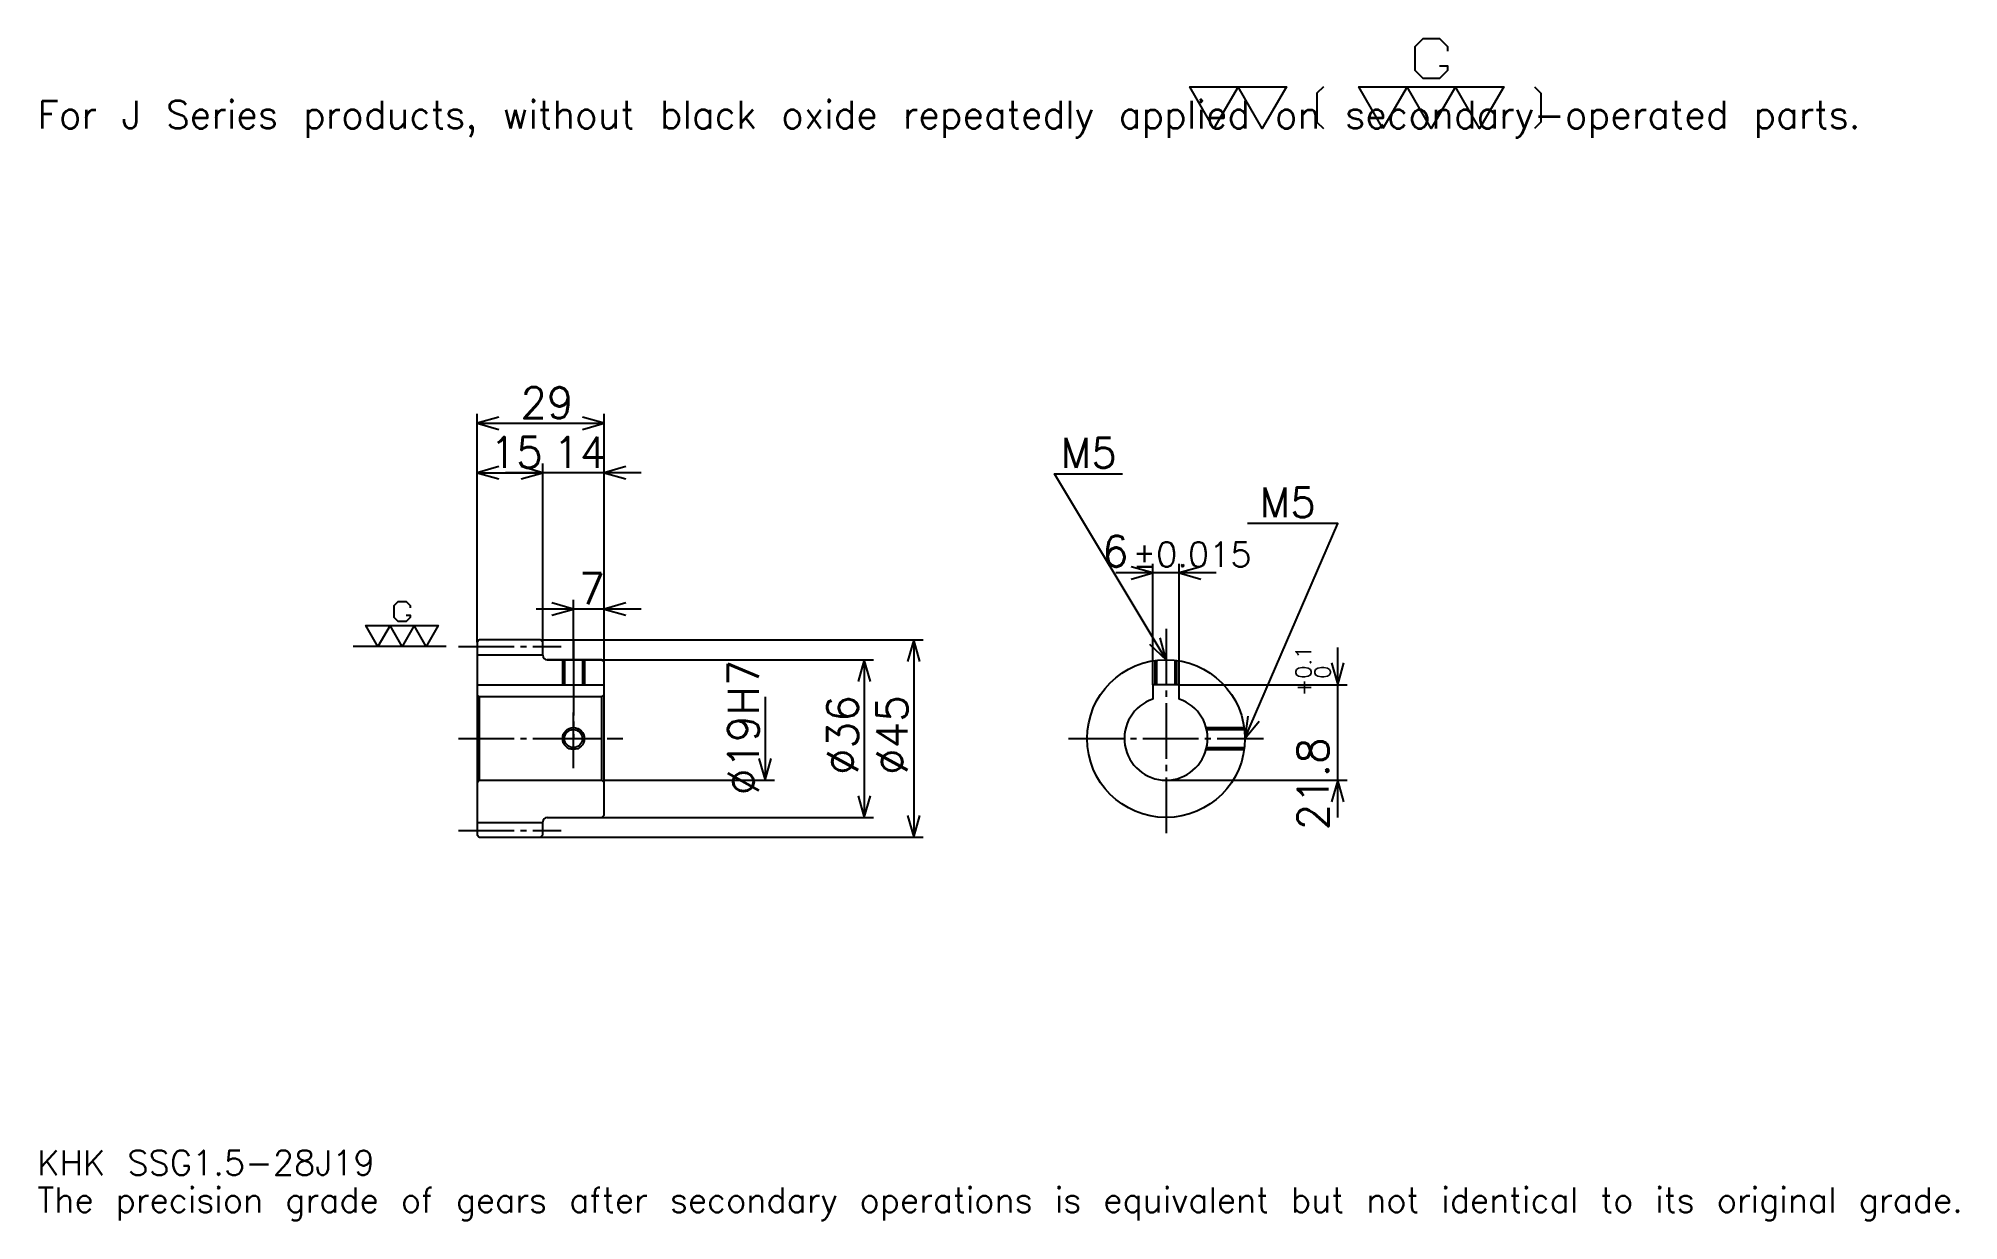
# Model space of a CAD drawing. Extents: x 14 to 453, y 5 to 275.
import ezdxf

# ---------------------------------------------------------------- set-up
doc = ezdxf.new("R2010")
doc.units = 0
doc.linetypes.add('DASHDOT', pattern=[16.95652, 12.717391, -1.413043, 1.413043, -1.413043])
doc.layers.get('0').update_dxf_attribs({"linetype": 'CONTINUOUS'})
doc.layers.add('DASHDOT', color=6, linetype='DASHDOT')
doc.styles.add('KANJI', font='TXT', dxfattribs={"bigfont": 'BIGFONT'})

msp = doc.modelspace()

# ---------------------------------------------------------------- linework, layer by layer
at = {"color": 5}
for p, q in [((114.456528, 137.663055), (114.456528, 189.239136)), ((143.456528, 137.663055), (143.456528, 189.239136)), ((114.456528, 187.119568), (143.456528, 187.119568)), ((114.456528, 175.815216), (129.456528, 175.815216)), ((151.934784, 175.815216), (120.978264, 175.815216)), ((129.456528, 137.663055), (129.456528, 177.934784)), ((268.67392, 127.463051), (268.67392, 155.065216)), ((274.67392, 127.463051), (274.67392, 155.065216)), ((283.152161, 152.945648), (260.195679, 152.945648)), ((151.934784, 144.728271), (127.978264, 144.728271)), ((136.456528, 137.663055), (136.456528, 146.847839)), ((114.456528, 137.163055), (114.456528, 137.663055)), ((128.956528, 137.663055), (143.456528, 137.663055)), ((129.456528, 137.163055), (129.456528, 137.663055)), ((136.456528, 133.163055), (136.456528, 137.663055)), ((136.456528, 133.163055), (136.456528, 137.663055)), ((143.456528, 137.663055), (216.228271, 137.663055)), ((143.456528, 132.663055), (143.456528, 137.663055)), ((214.108704, 137.663055), (214.108704, 92.663048)), ((310.869568, 97.184784), (310.869568, 135.941315)), ((130.456528, 133.163055), (143.456528, 133.163055)), ((143.456528, 133.163055), (204.92392, 133.163055)), ((202.804352, 133.163055), (202.804352, 97.163048)), ((274.67392, 127.463051), (312.989136, 127.463051)), ((180.195663, 124.663048), (180.195663, 105.663048)), ((143.456528, 105.663048), (182.315231, 105.663048)), ((271.67392, 105.663048), (312.989136, 105.663048)), ((130.456528, 97.163048), (143.456528, 97.163048)), ((143.456528, 97.163048), (204.92392, 97.163048)), ((128.956528, 92.663048), (143.456528, 92.663048)), ((143.456528, 92.663048), (216.228271, 92.663048))]:
    msp.add_line(p, q, dxfattribs=at)
at = {"color": 7}
msp.add_line((107.391312, 136.163055), (86.195656, 136.163055), dxfattribs=at)
at = {"color": 4}
for p, q in [((114.456528, 134.288055), (129.456528, 134.288055)), ((114.456528, 127.463051), (143.456528, 127.463051)), ((114.956528, 124.663048), (114.956528, 105.663048)), ((142.956528, 124.663048), (143.456528, 125.163048)), ((142.956528, 105.663048), (143.456528, 105.163048)), ((114.456528, 96.038048), (129.456528, 96.038048))]:
    msp.add_line(p, q, dxfattribs=at)
at = {"color": 7}
for points in [[(334.043488, 268.676086), (335.880432, 268.676086), (335.880432, 267.573914), (334.043488, 265.736969), (330.369568, 265.736969), (328.532623, 267.573914), (328.532623, 273.084778), (330.369568, 274.921753), (334.043488, 274.921753), (335.880432, 273.084778), (335.880432, 271.982605)], [(282.608704, 254.347824), (277.097839, 263.899994), (299.141296, 263.899994), (293.630432, 254.347824), (288.119568, 263.899994), (282.608704, 254.347824)], [(307.591309, 263.899994), (306.121735, 262.43042), (306.121735, 255.817383), (307.591309, 254.347824)], [(321.184784, 254.347824), (315.67392, 263.899994), (348.739136, 263.899994), (343.228271, 254.347824), (337.717407, 263.899994), (332.206543, 254.347824), (326.695648, 263.899994), (321.184784, 254.347824)], [(355.719574, 263.899994), (357.189148, 262.43042), (357.189148, 255.817383), (355.719574, 254.347824)], [(98.277176, 143.327179), (99.195656, 143.327179), (99.195656, 142.776093), (98.277176, 141.857605), (96.440224, 141.857605), (95.521744, 142.776093), (95.521744, 145.531525), (96.440224, 146.450012), (98.277176, 146.450012), (99.195656, 145.531525), (99.195656, 144.980438)], [(91.847832, 136.163055), (89.0924, 140.939133), (105.625008, 140.939133), (102.869568, 136.163055), (100.114136, 140.939133), (97.358704, 136.163055), (94.603264, 140.939133), (91.847832, 136.163055)]]:
    msp.add_lwpolyline(points, dxfattribs=at)
at = {"color": 5}
for points in [[(119.402176, 188.532608), (114.456528, 187.119568), (119.402176, 185.706528)], [(138.51088, 185.706528), (143.456528, 187.119568), (138.51088, 188.532608)], [(119.402176, 177.228271), (114.456528, 175.815216), (119.402176, 174.402176)], [(124.51088, 174.402176), (129.456528, 175.815216), (124.51088, 177.228271)], [(124.51088, 174.402176), (129.456528, 175.815216), (124.51088, 177.228271)], [(148.402176, 177.228271), (143.456528, 175.815216), (148.402176, 174.402176)], [(271.67392, 133.163055), (246.239136, 175.554352), (261.782593, 175.554352)], [(289.67392, 115.163048), (310.869568, 164.25), (290.239136, 164.25)], [(263.728271, 151.532608), (268.67392, 152.945648), (263.728271, 154.358704)], [(279.619568, 154.358704), (274.67392, 152.945648), (279.619568, 151.532608)], [(131.51088, 143.315216), (136.456528, 144.728271), (131.51088, 146.141312)], [(148.402176, 146.141312), (143.456528, 144.728271), (148.402176, 143.315216)], [(215.521744, 132.717392), (214.108704, 137.663055), (212.695663, 132.717392)], [(267.917725, 136.67691), (271.67392, 133.163055), (270.341064, 138.13092)], [(204.217392, 128.217392), (202.804352, 133.163055), (201.391312, 128.217392)], [(309.456543, 132.408691), (310.869568, 127.463051), (312.282593, 132.408691)], [(290.337219, 120.263657), (289.67392, 115.163048), (292.931763, 119.143341)], [(178.782623, 110.608704), (180.195663, 105.663048), (181.608704, 110.608704)], [(312.282593, 100.7174), (310.869568, 105.663048), (309.456543, 100.7174)], [(201.391312, 102.108704), (202.804352, 97.163048), (204.217392, 102.108704)], [(212.695663, 97.608704), (214.108704, 92.663048), (215.521744, 97.608704)]]:
    msp.add_lwpolyline(points, dxfattribs=at)
at = {"color": 4}
for points in [[(129.456528, 134.163055), (129.456528, 137.163055), (128.956528, 137.663055), (114.956528, 137.663055), (114.456528, 137.163055), (114.456528, 105.163048)], [(130.456528, 97.163048), (142.956528, 97.163048), (143.456528, 97.663048), (143.456528, 132.663055), (142.956528, 133.163055), (130.456528, 133.163055)], [(133.956528, 133.163055), (133.956528, 127.463051)], [(134.391525, 133.163055), (134.391525, 127.463051)], [(138.52153, 133.163055), (138.52153, 127.463051)], [(138.956528, 133.163055), (138.956528, 127.463051)], [(269.17392, 127.463051), (269.17392, 132.988586)], [(269.608917, 127.463051), (269.608917, 133.044205)], [(273.738922, 127.463051), (273.738922, 133.044205)], [(274.17392, 127.463051), (274.17392, 132.988586)], [(274.67392, 124.176926), (274.67392, 127.463051), (268.67392, 127.463051), (268.67392, 124.176926)], [(114.456528, 105.163048), (114.956528, 105.663048), (142.956528, 105.663048), (142.956528, 124.663048), (114.956528, 124.663048), (114.456528, 125.163048)], [(280.83905, 117.663048), (289.499451, 117.663048)], [(280.946777, 117.22805), (289.555054, 117.22805)], [(280.83905, 112.663048), (289.499451, 112.663048)], [(280.946777, 113.098045), (289.555054, 113.098045)], [(114.456528, 105.163048), (114.456528, 93.163048), (114.956528, 92.663048), (128.956528, 92.663048), (129.456528, 93.163048), (129.456528, 96.163048)]]:
    msp.add_lwpolyline(points, dxfattribs=at)
for centre, radius in [((271.67392, 115.163048), 18), ((136.456528, 115.163048), 2.065)]:
    msp.add_circle(centre, radius, dxfattribs=at)
at = {"color": 7}
msp.add_circle((136.456528, 115.163048), 2.5, dxfattribs=at)
at = {"color": 4}
for centre, radius, start, end in [((130.456528, 134.163055), 1, 180, 270), ((271.67392, 115.163048), 9.5, 108.40848033, 71.59151967), ((130.456528, 96.163048), 1, 90, 180)]:
    msp.add_arc(centre, radius, start, end, dxfattribs=at)
at = {"layer": 'DASHDOT', "color": 7}
for p, q in [((271.67392, 140.228271), (271.67392, 92.92392)), ((110.2174, 136.163055), (133.695663, 136.163055)), ((136.456528, 133.163055), (136.456528, 115.163048)), ((110.2174, 115.163048), (147.695663, 115.163048)), ((249.434784, 115.163048), (293.913055, 115.163048)), ((110.2174, 94.163048), (133.695663, 94.163048))]:
    msp.add_line(p, q, dxfattribs=at)
for points in [[(136.456528, 137.402176), (136.456528, 123.223915)], [(136.456528, 108.42392), (136.456528, 121.902176)], [(129.717392, 115.163048), (143.195663, 115.163048)]]:
    msp.add_lwpolyline(points, dxfattribs=at)

# ---------------------------------------------------------------- texts
at = {"color": 7, "style": 'KANJI'}
for s, height, p in [('For J Series products, without black oxide repeatedly applied on secondary-operated parts.', 6.358696, (14.130435, 254.347824)), ('29', 7.065217, (124.364136, 188.25)), ('15', 7.065217, (117.364136, 176.945648)), ('14', 7.065217, (131.864136, 176.945648)), ('M5', 6.782609, (247.652176, 176.967392)), ('M5', 6.782609, (293.065216, 165.663055)), ('6', 7.065217, (257.089905, 154.358704)), ('%%p0.015', 5.652174, (264.083618, 154.358704)), ('7', 7.065217, (137.660339, 145.858704)), ('KHK SSG1.5-28J19', 5.652174, (14.130435, 15.543478)), ('The precision grade of gears after secondary operations is equivalent but not identical to its original grade.', 5.652174, (14.130435, 7.065217))]:
    msp.add_text(s, height=height, dxfattribs=at).set_placement(p)
for s, height, p in [('%%c19H7', 7.065217, (178.782623, 102.269028)), ('0.1', 3.532609, (304.793488, 128.775162)), ('+', 3.532609, (304.793488, 124.818642)), ('0', 3.532609, (309.17392, 128.775162)), ('%%c36', 7.065217, (201.391312, 106.86142)), ('%%c45', 7.065217, (212.695663, 106.86142)), ('21.8', 7.065217, (308.75, 94.237579))]:
    msp.add_text(s, height=height, rotation=90, dxfattribs=at).set_placement(p)

doc.saveas('drawing.dxf')
